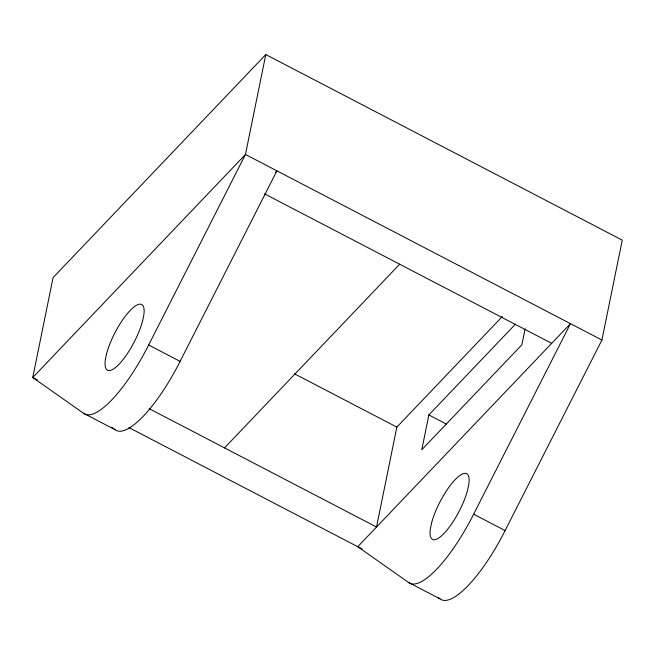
<?xml version="1.0" encoding="UTF-8"?>
<svg xmlns="http://www.w3.org/2000/svg" width="655" height="655" viewBox="0 0 655 655"><rect width="100%" height="100%" fill="white"/><g stroke="black" fill="none" stroke-linecap="round" stroke-linejoin="round"><path stroke-width="0.98" d="M265.791 54.562L245.461 154.465L148.644 344.997A86.427 24.898 -62.5 0 1 83.537 413.264L32.75 377.517L53.08 277.614L265.791 54.562L622.25 240.131L601.92 340.035L505.103 530.566A86.427 24.898 -62.5 0 1 439.996 598.842L408.532 582.459L357.753 546.712L570.464 323.66L473.639 514.191A86.427 24.898 -62.5 0 1 408.532 582.459M502.369 316.471L396.848 427.117L376.527 527.021L149.209 408.687M515.542 324.045L428.861 414.934L421.779 449.756L521.847 344.825L525.089 328.908M83.537 413.264L114.993 429.647A86.427 24.898 -62.5 0 0 180.1 361.372L276.926 170.849L275.518 172.322M224.509 447.889L399.681 264.211M601.92 340.035L245.461 154.465L32.75 377.517L37.286 379.875M264.505 193.839L551.69 343.343M428.861 414.934L446.342 424.039M294.472 373.825L396.848 427.117M148.644 344.997L180.1 361.372M473.639 514.191L505.103 530.566M128.896 427.568L362.002 548.923M438.326 597.671L439.996 598.842M111.661 427.297L114.993 429.647M106.487 354.134L105.349 359.726A37.04 10.668 -62.5 0 0 119.145 364.115A37.04 10.668 -62.5 0 0 142.692 320.573L143.83 314.973A37.04 10.668 -62.5 0 0 130.034 310.593A37.04 10.668 -62.5 0 0 106.487 354.134M431.489 523.329L430.351 528.921A37.04 10.668 -62.5 0 0 444.147 533.301A37.04 10.668 -62.5 0 0 467.686 489.76L468.824 484.168A37.04 10.668 -62.5 0 0 455.029 479.787A37.04 10.668 -62.5 0 0 431.489 523.329"/></g></svg>
